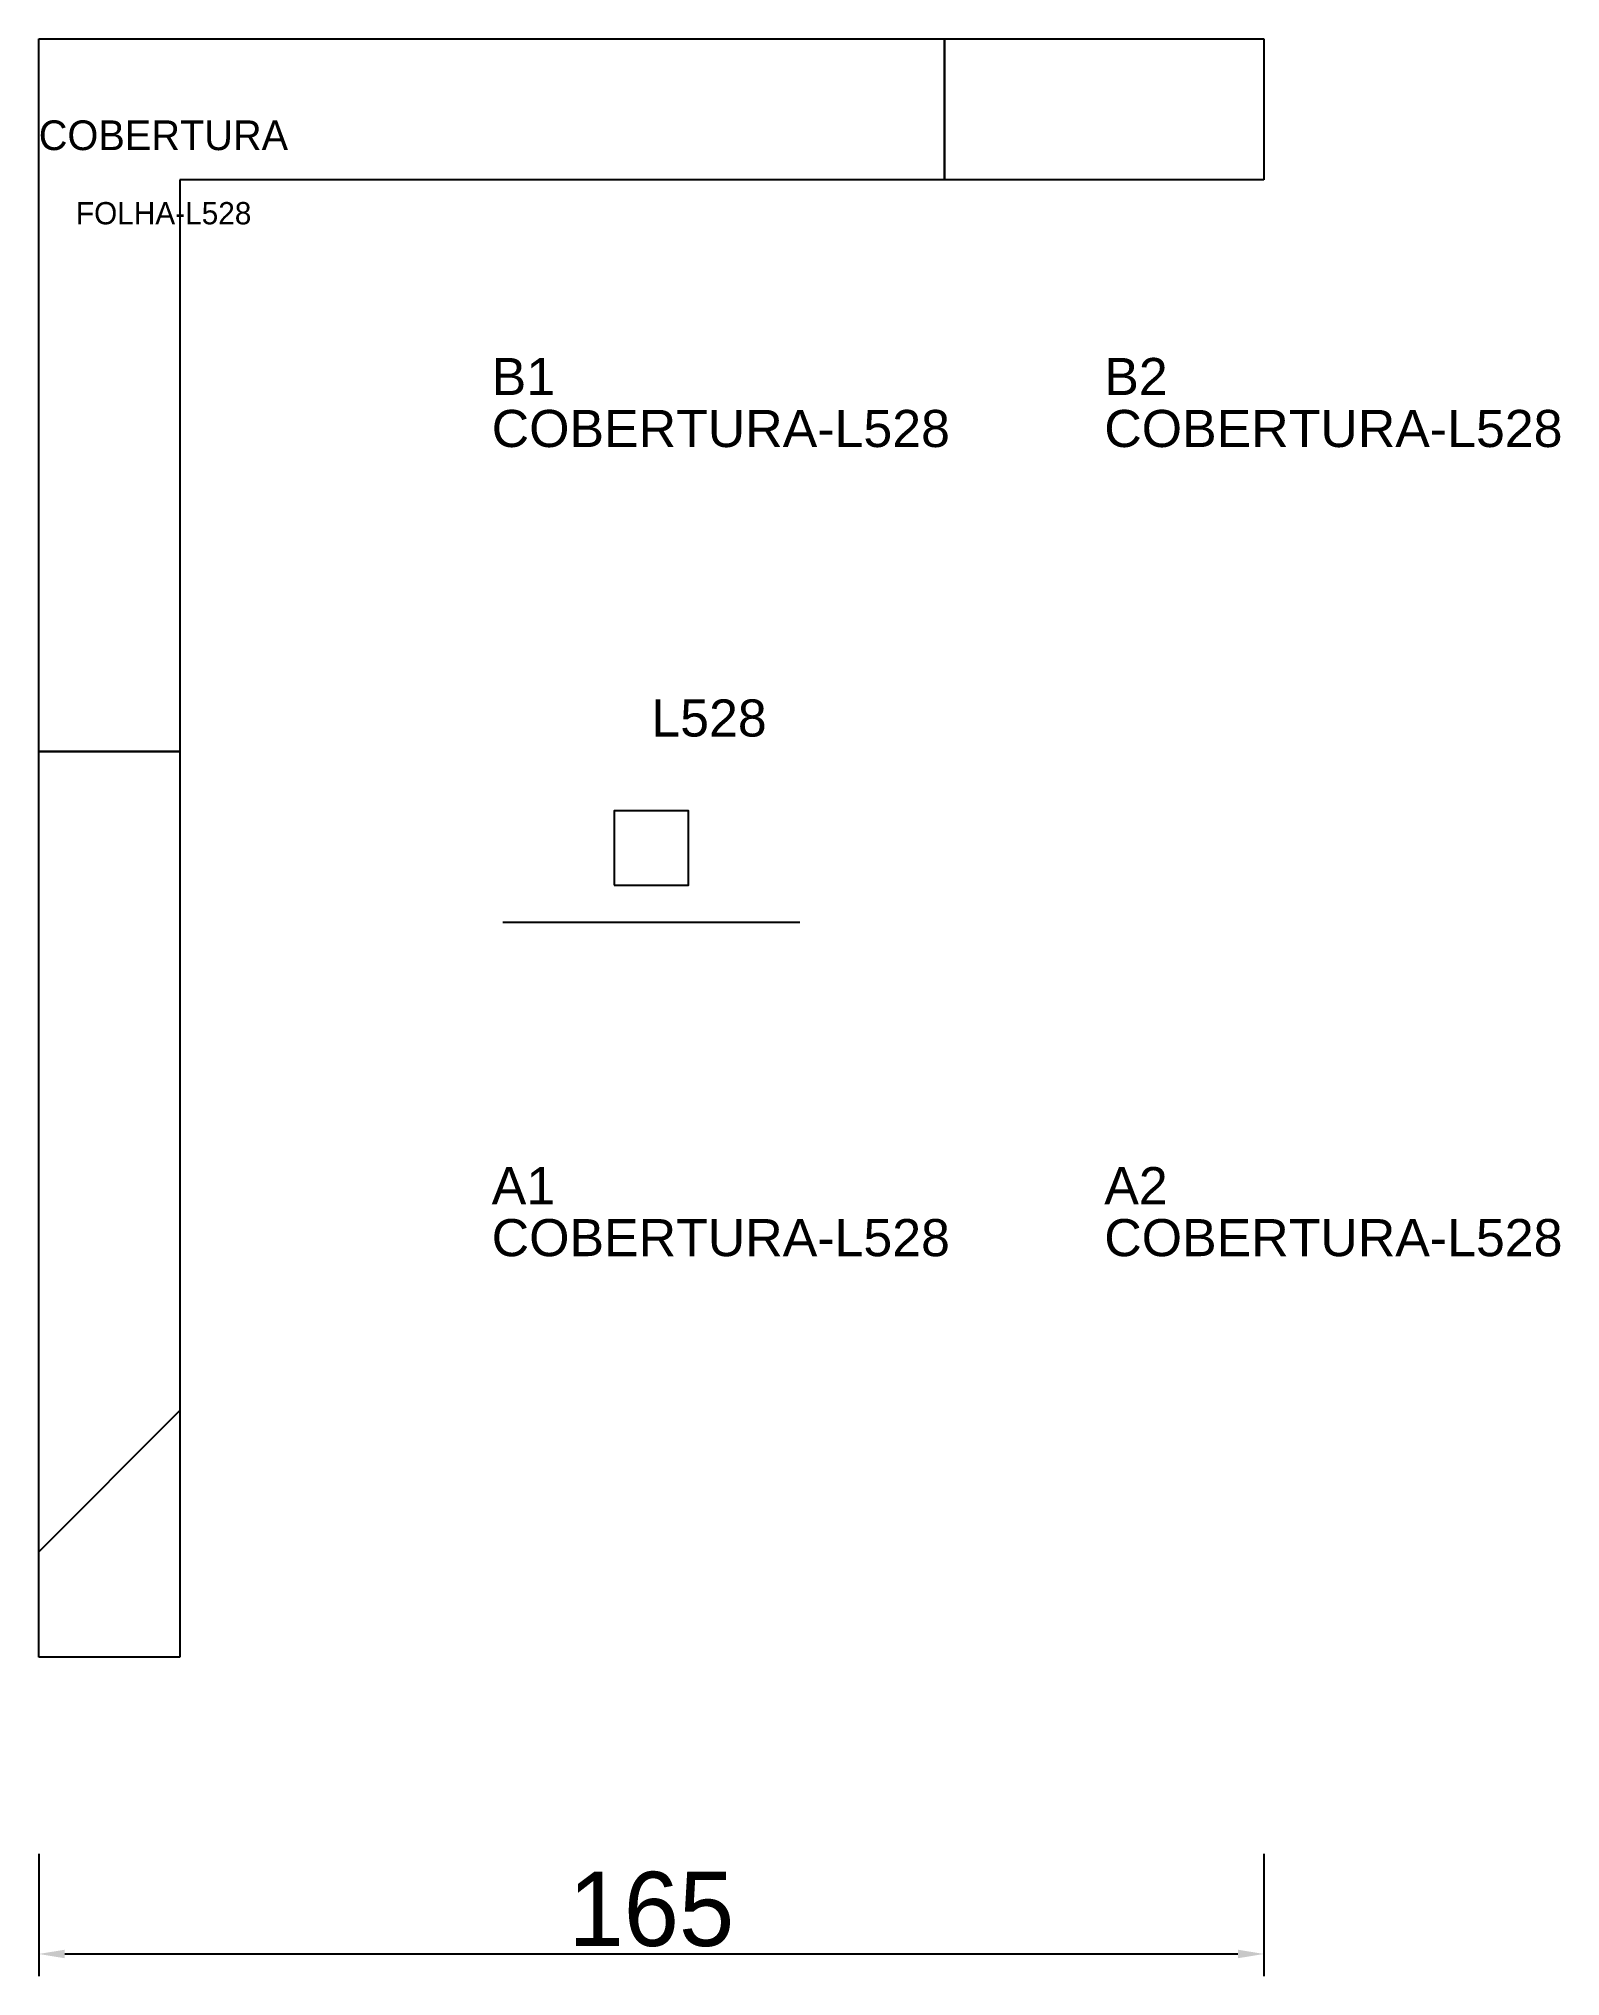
# Model space of a CAD drawing. Header units: metres. Extents: x 222 to 427, y -60 to 202.
import ezdxf

# ---------------------------------------------------------------- set-up
doc = ezdxf.new("R2010")
doc.units = ezdxf.units.M
for name, color, linetype in [('3', 3, 'CONTINUOUS'), ('AUX00', 7, 'CONTINUOUS'), ('COTA', 241, 'CONTINUOUS'), ('FOLHA', 255, 'CONTINUOUS'), ('Hachura', 251, 'CONTINUOUS'), ('NOMENCLATURA', 7, 'CONTINUOUS'), ('Nível', 160, 'CONTINUOUS'), ('Painéis', 200, 'CONTINUOUS'), ('Pilares', 5, 'CONTINUOUS'), ('SARR_2.2x7', 40, 'CONTINUOUS')]:
    doc.layers.add(name, color=color, linetype=linetype)
doc.styles.add('ARIAL', font='Arial.ttf')
doc.styles.add('STR_STANDARD', font='arial.ttf')
doc.dimstyles.new('EZ DXF', dxfattribs={"dimtxt": 10, "dimasz": 3.5, "dimexe": 3, "dimexo": 1.5, "dimgap": 1, "dimtad": 1, "dimdec": 1, "dimdsep": 46, "dimcen": 2.5, "dimazin": 3, "dimtfac": 1, "dimtmove": 0, "dimatfit": 3})

msp = doc.modelspace()

# ---------------------------------------------------------------- hatches: boundary and pattern name
at = {"layer": 'Hachura'}
h = msp.add_hatch(dxfattribs=at)
h.set_pattern_fill('ANSI31', scale=50)
h.paths.add_polyline_path([(222.2, 201.5), (387.2, 201.5), (387.2, 182.5), (241.2, 182.5), (241.2, -16.5), (222.2, -16.5)])
h = msp.add_hatch(dxfattribs=at)
h.set_pattern_fill('ANSI31', scale=50)
h.paths.add_polyline_path([(222.2, 201.5), (387.2, 201.5), (387.2, 182.5), (241.2, 182.5), (241.2, -16.5), (222.2, -16.5)])

# ---------------------------------------------------------------- linework, layer by layer
at = {"layer": '3'}
for points in [[(344.2, 182.5), (344.2, 201.5)], [(344.2, 182.5), (344.2, 201.5)], [(222.2, 105.5), (241.2, 105.5)], [(222.2, 105.5), (241.2, 105.5)]]:
    msp.add_lwpolyline(points, close=True, dxfattribs=at)
at = {"layer": 'Painéis', "color": 200}
for p, q in [((222.2, 201.5), (387.2, 201.5)), ((222.2, -16.5), (222.2, 201.5)), ((222.2, 201.5), (387.2, 201.5)), ((222.2, -16.5), (222.2, 201.5)), ((387.2, 201.5), (387.2, 182.5)), ((387.2, 201.5), (387.2, 182.5)), ((387.2, 182.5), (241.2, 182.5)), ((241.2, 182.5), (241.2, -16.5)), ((387.2, 182.5), (241.2, 182.5)), ((241.2, 182.5), (241.2, -16.5)), ((241.2, -16.5), (222.2, -16.5)), ((241.2, -16.5), (222.2, -16.5))]:
    msp.add_line(p, q, dxfattribs=at)
at = {"layer": 'Pilares'}
msp.add_lwpolyline([(299.7, 87.5), (309.7, 87.5), (309.7, 97.5), (299.7, 97.5)], close=True, dxfattribs=at)
msp.add_lwpolyline([(299.7, 87.5), (309.7, 87.5), (309.7, 97.5), (299.7, 97.5)], close=True, dxfattribs=at)
at = {"layer": 'SARR_2.2x7'}
msp.add_line((284.7, 82.5), (324.7, 82.5), dxfattribs=at)
msp.add_line((284.7, 82.5), (324.7, 82.5), dxfattribs=at)

# ---------------------------------------------------------------- texts
at = {"layer": '3', "style": 'STR_STANDARD'}
for s, p in [('B1', (283.2, 153.5)), ('B1', (283.2, 153.5)), ('B2', (365.7, 153.5)), ('B2', (365.7, 153.5)), ('A1', (283.2, 44.5)), ('A1', (283.2, 44.5)), ('A2', (365.7, 44.5)), ('A2', (365.7, 44.5))]:
    msp.add_text(s, height=5, dxfattribs=at).set_placement(p)
at = {"layer": 'AUX00', "style": 'STR_STANDARD'}
for p in [(283.2, 146.5), (283.2, 146.5), (365.7, 146.5), (365.7, 146.5), (283.2, 37.5), (283.2, 37.5), (365.7, 37.5), (365.7, 37.5)]:
    msp.add_text('COBERTURA-L528', height=5, dxfattribs=at).set_placement(p)
at = {"layer": 'FOLHA'}
msp.add_text('FOLHA-L528', height=3, dxfattribs=at).set_placement((227.2, 176.5))
msp.add_text('FOLHA-L528', height=3, dxfattribs=at).set_placement((227.2, 176.5))
at = {"layer": 'NOMENCLATURA', "insert": (304.7, 112.5), "char_height": 5, "attachment_point": 1, "style": 'ARIAL'}
msp.add_mtext('L528', dxfattribs=at)
msp.add_mtext('L528', dxfattribs=at)
at = {"layer": 'Nível'}
msp.add_text('COBERTURA', height=4, dxfattribs=at).set_placement((222.2, 186.5))
msp.add_text('COBERTURA', height=4, dxfattribs=at).set_placement((222.2, 186.5))

# ---------------------------------------------------------------- dimensions: what is measured, and where the dimension line sits
at = {"layer": 'COTA'}
msp.add_linear_dim(base=(222.2, -56.5), p1=(222.2, -41.5), p2=(387.2, -41.5), dimstyle='EZ DXF', dxfattribs=at).render()
msp.add_linear_dim(base=(222.2, -56.5), p1=(222.2, -41.5), p2=(387.2, -41.5), dimstyle='EZ DXF', dxfattribs=at).render()

doc.saveas('drawing.dxf')
